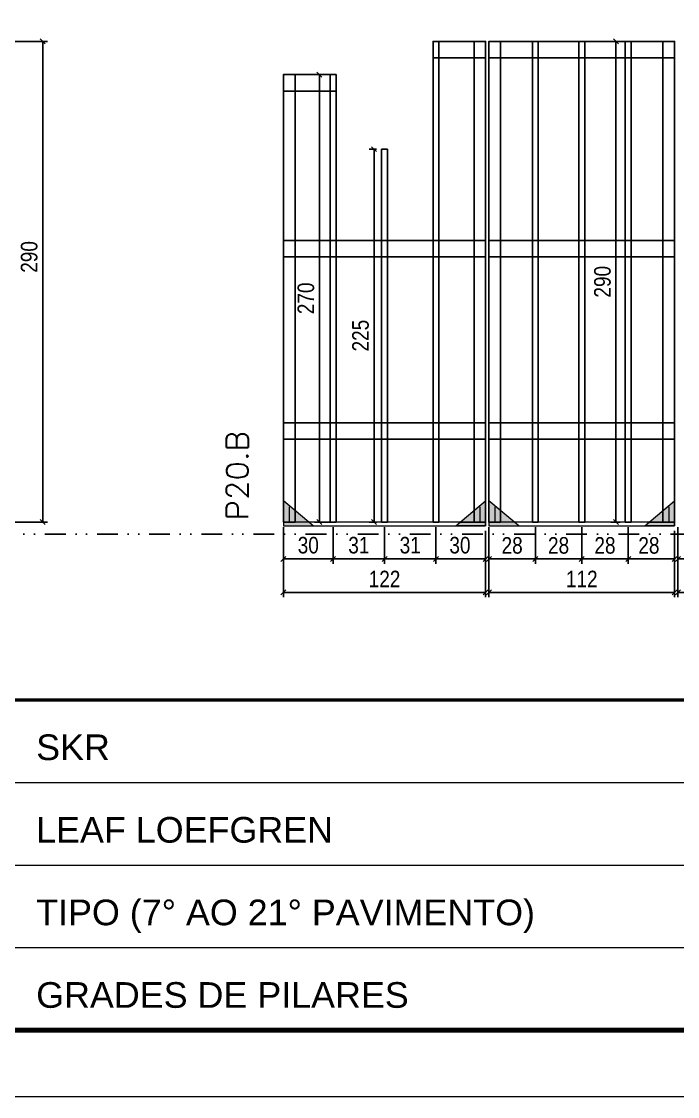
# Model space of a CAD drawing. Extents: x 14400 to 27878, y -21631 to 6985.
# Drawn here: x 18287 to 18683, y 1340 to 1989 of the extents above; entities that cross this region are included whole.
import ezdxf

# ---------------------------------------------------------------- set-up
doc = ezdxf.new("R2010")
doc.units = 0
for name, pattern in [('CONTINUO', [0]), ('DASHED', [0.75, 0.5, -0.25]), ('DIVIDE2', [0.625, 0.25, -0.125, 0, -0.125, 0, -0.125]), ('HIDDEN', [0.375, 0.25, -0.125])]:
    doc.linetypes.add(name, pattern=pattern)
for name, color, linetype in [('COTA', 241, 'Continuous'), ('Nível', 160, 'Continuous'), ('SARR_2.2x10', 60, 'Continuous'), ('SARR_3.5x7', 81, 'Continuous'), ('SARR_7x7', 40, 'Continuous')]:
    doc.layers.add(name, color=color, linetype=linetype)
for name, color, linetype, lineweight in [('Folhas', 255, 'Continuous', 9), ('Madeira', 126, 'Continuous', 18), ('Sarr 2.2x7', 40, 'Continuous', 9), ('SARRAFO DE PRESSAO', 251, 'DASHED', 9), ('Texto Seção', 7, 'Continuous', 15)]:
    doc.layers.add(name, color=color, linetype=linetype, lineweight=lineweight)
doc.styles.add('ARIAL', font='arial.ttf')
doc.styles.add('COTA TECNICA', font='techl___.ttf', dxfattribs={"height": 10})
doc.styles.add('REGUA-120', font='ROMANS.shx', dxfattribs={"height": 15})
doc.dimstyles.new('PAINEL', dxfattribs={"dimtxt": 10, "dimasz": 3, "dimexe": 3, "dimexo": 3, "dimgap": 3, "dimtad": 1, "dimdec": 1, "dimzin": 12, "dimdsep": 46, "dimtxsty": 'COTA TECNICA', "dimblk1": 'OBLIQUE', "dimblk2": 'OBLIQUE', "dimsah": 1, "dimcen": 0.9, "dimclrd": 4, "dimclre": 4, "dimclrt": 240, "dimadec": 1, "dimazin": 3, "dimtfac": 1, "dimtdec": 1, "dimtmove": 0, "dimatfit": 3, "dimfxl": 1, "dimtolj": 1, "dimtzin": 12, "dimarcsym": 0})

# ---------------------------------------------------------------- blocks, each defined once
blk = doc.blocks.new('9999999999')
at = {"color": 30, "linetype": 'CONTINUO'}
for p, q in [((98564.56, 34379.64), (99583.98, 34379.64)), ((98564.56, 34329.83), (99487.98, 34329.83)), ((98564.56, 34280.02), (99487.98, 34280.02))]:
    blk.add_line(p, q, dxfattribs=at)
at = {"color": 30, "linetype": 'CONTINUO', "const_width": 2}
blk.add_lwpolyline([(99583.98, 34230.21), (99583.98, 34414.45, 0.414214), (99568.98, 34429.45), (98228.98, 34429.45, 0.414214), (98213.98, 34414.45), (98213.98, 34245.21, 0.414214), (98228.98, 34230.21), (99583.98, 34230.21)], format="xyb", dxfattribs=at)
at = {"layer": 'Folhas'}
blk.add_lwpolyline([(98138.98, 34190.21), (99623.98, 34190.21), (99623.98, 35240.21), (98138.98, 35240.21)], close=True, dxfattribs=at)
at = {"layer": 'Folhas', "color": 30, "const_width": 3}
blk.add_lwpolyline([(98213.98, 34230.21), (99583.98, 34230.21), (99583.98, 35200.21), (98213.98, 35200.21)], close=True, dxfattribs=at)
at = {"color": 7, "linetype": 'Continuous', "ltscale": 5, "style": 'ARIAL'}
for s, height, p in [('SKR', 15.483, (98837.68, 34393.13)), ('LEAF LOEFGREN', 15.4829, (98837.68, 34343.32)), ('TIPO (7° AO 21° PAVIMENTO)', 15.4829, (98837.68, 34293.51)), ('GRADES DE PILARES', 15.4829, (98837.68, 34243.7))]:
    blk.add_text(s, height=height, dxfattribs=at).set_placement(p)
blk = doc.blocks.new('_Oblique')
at = {"color": 0, "linetype": 'ByBlock', "lineweight": -2}
blk.add_line((-0.5, -0.5), (0.5, 0.5), dxfattribs=at)
blk = doc.blocks.new('*D6579')
at = {"layer": 'COTA', "color": 4, "lineweight": -2, "transparency": 16777216}
for p, q in [((18254.77, 1976.87), (18302.6, 1976.87)), ((18299.6, 1976.87), (18299.6, 1686.91)), ((18254.77, 1686.91), (18302.6, 1686.91))]:
    blk.add_line(p, q, dxfattribs=at)
at = {"layer": 'Defpoints', "color": 0, "transparency": 16777216}
for p in [(18251.77, 1976.87), (18251.77, 1686.91), (18299.6, 1686.91)]:
    blk.add_point(p, dxfattribs=at)
at = {"layer": 'COTA', "color": 4, "lineweight": -2, "transparency": 16777216, "xscale": 3, "yscale": 3, "zscale": 3}
for p, rotation in [((18299.6, 1976.87), 90), ((18299.6, 1686.91), 270)]:
    blk.add_blockref('_Oblique', p, dxfattribs=dict(at, rotation=rotation))
at = {"layer": 'COTA', "color": 240, "transparency": 16777216, "insert": (18291.47, 1846.87), "char_height": 10, "attachment_point": 5, "rotation": 90, "style": 'COTA TECNICA'}
blk.add_mtext('\\A1;290', dxfattribs=at)
blk = doc.blocks.new('*D6585')
at = {"layer": 'COTA', "color": 4, "lineweight": -2, "transparency": 16777216}
for p, q in [((18568.82, 1668.71), (18568.82, 1641.53)), ((18680.82, 1668.71), (18680.82, 1641.53)), ((18680.82, 1644.53), (18568.82, 1644.53))]:
    blk.add_line(p, q, dxfattribs=at)
at = {"layer": 'Defpoints', "color": 0, "transparency": 16777216}
for p in [(18568.82, 1671.71), (18680.82, 1671.71), (18568.82, 1644.53)]:
    blk.add_point(p, dxfattribs=at)
at = {"layer": 'COTA', "color": 4, "lineweight": -2, "transparency": 16777216, "xscale": 3, "yscale": 3, "zscale": 3, "rotation": 180}
blk.add_blockref('_Oblique', (18568.82, 1644.53), dxfattribs=at)
at = {"layer": 'COTA', "color": 4, "lineweight": -2, "transparency": 16777216, "xscale": 3, "yscale": 3, "zscale": 3}
blk.add_blockref('_Oblique', (18680.82, 1644.53), dxfattribs=at)
at = {"layer": 'COTA', "color": 240, "transparency": 16777216, "insert": (18624.82, 1652.59), "char_height": 10, "attachment_point": 5, "style": 'COTA TECNICA'}
blk.add_mtext('\\A1;112', dxfattribs=at)
blk = doc.blocks.new('*D6586')
at = {"layer": 'COTA', "color": 4, "lineweight": -2, "transparency": 16777216}
for p, q in [((18568.82, 1683.91), (18568.82, 1661.71)), ((18596.82, 1683.91), (18596.82, 1661.71)), ((18596.82, 1664.71), (18568.82, 1664.71))]:
    blk.add_line(p, q, dxfattribs=at)
at = {"layer": 'Defpoints', "color": 0, "transparency": 16777216}
for p in [(18568.82, 1686.91), (18596.82, 1686.91), (18568.82, 1664.71)]:
    blk.add_point(p, dxfattribs=at)
at = {"layer": 'COTA', "color": 4, "lineweight": -2, "transparency": 16777216, "xscale": 3, "yscale": 3, "zscale": 3, "rotation": 180}
blk.add_blockref('_Oblique', (18568.82, 1664.71), dxfattribs=at)
at = {"layer": 'COTA', "color": 4, "lineweight": -2, "transparency": 16777216, "xscale": 3, "yscale": 3, "zscale": 3}
blk.add_blockref('_Oblique', (18596.82, 1664.71), dxfattribs=at)
at = {"layer": 'COTA', "color": 240, "transparency": 16777216, "insert": (18582.82, 1672.8), "char_height": 10, "attachment_point": 5, "style": 'COTA TECNICA'}
blk.add_mtext('\\A1;28', dxfattribs=at)
blk = doc.blocks.new('*D6587')
at = {"layer": 'COTA', "color": 4, "lineweight": -2, "transparency": 16777216}
for p, q in [((18652.82, 1683.91), (18652.82, 1661.71)), ((18680.82, 1681.71), (18680.82, 1661.71)), ((18652.82, 1664.71), (18680.82, 1664.71))]:
    blk.add_line(p, q, dxfattribs=at)
at = {"layer": 'Defpoints', "color": 0, "transparency": 16777216}
for p in [(18652.82, 1686.91), (18680.82, 1684.71), (18680.82, 1664.71)]:
    blk.add_point(p, dxfattribs=at)
at = {"layer": 'COTA', "color": 4, "lineweight": -2, "transparency": 16777216, "xscale": 3, "yscale": 3, "zscale": 3, "rotation": 180}
blk.add_blockref('_Oblique', (18652.82, 1664.71), dxfattribs=at)
at = {"layer": 'COTA', "color": 4, "lineweight": -2, "transparency": 16777216, "xscale": 3, "yscale": 3, "zscale": 3}
blk.add_blockref('_Oblique', (18680.82, 1664.71), dxfattribs=at)
at = {"layer": 'COTA', "color": 240, "transparency": 16777216, "insert": (18665.32, 1672.8), "char_height": 10, "attachment_point": 5, "style": 'COTA TECNICA'}
blk.add_mtext('\\A1;28', dxfattribs=at)
blk = doc.blocks.new('*D6588')
at = {"layer": 'COTA', "color": 4, "lineweight": -2, "transparency": 16777216}
for p, q in [((18596.82, 1683.91), (18596.82, 1661.71)), ((18624.82, 1683.91), (18624.82, 1661.71)), ((18596.82, 1664.71), (18624.82, 1664.71))]:
    blk.add_line(p, q, dxfattribs=at)
at = {"layer": 'Defpoints', "color": 0, "transparency": 16777216}
for p in [(18596.82, 1686.91), (18624.82, 1686.91), (18624.82, 1664.71)]:
    blk.add_point(p, dxfattribs=at)
at = {"layer": 'COTA', "color": 4, "lineweight": -2, "transparency": 16777216, "xscale": 3, "yscale": 3, "zscale": 3, "rotation": 180}
blk.add_blockref('_Oblique', (18596.82, 1664.71), dxfattribs=at)
at = {"layer": 'COTA', "color": 4, "lineweight": -2, "transparency": 16777216, "xscale": 3, "yscale": 3, "zscale": 3}
blk.add_blockref('_Oblique', (18624.82, 1664.71), dxfattribs=at)
at = {"layer": 'COTA', "color": 240, "transparency": 16777216, "insert": (18610.82, 1672.8), "char_height": 10, "attachment_point": 5, "style": 'COTA TECNICA'}
blk.add_mtext('\\A1;28', dxfattribs=at)
blk = doc.blocks.new('*D6589')
at = {"layer": 'COTA', "color": 4, "lineweight": -2, "transparency": 16777216}
for p, q in [((18624.82, 1683.91), (18624.82, 1661.71)), ((18652.82, 1683.91), (18652.82, 1661.71)), ((18624.82, 1664.71), (18652.82, 1664.71))]:
    blk.add_line(p, q, dxfattribs=at)
at = {"layer": 'Defpoints', "color": 0, "transparency": 16777216}
for p in [(18624.82, 1686.91), (18652.82, 1686.91), (18652.82, 1664.71)]:
    blk.add_point(p, dxfattribs=at)
at = {"layer": 'COTA', "color": 4, "lineweight": -2, "transparency": 16777216, "xscale": 3, "yscale": 3, "zscale": 3, "rotation": 180}
blk.add_blockref('_Oblique', (18624.82, 1664.71), dxfattribs=at)
at = {"layer": 'COTA', "color": 4, "lineweight": -2, "transparency": 16777216, "xscale": 3, "yscale": 3, "zscale": 3}
blk.add_blockref('_Oblique', (18652.82, 1664.71), dxfattribs=at)
at = {"layer": 'COTA', "color": 240, "transparency": 16777216, "insert": (18638.82, 1672.8), "char_height": 10, "attachment_point": 5, "style": 'COTA TECNICA'}
blk.add_mtext('\\A1;28', dxfattribs=at)
blk = doc.blocks.new('*D6590')
at = {"layer": 'COTA', "color": 4, "lineweight": -2, "transparency": 16777216}
for p, q in [((18444.82, 1668.71), (18444.82, 1641.53)), ((18566.82, 1668.71), (18566.82, 1641.53)), ((18566.82, 1644.53), (18444.82, 1644.53))]:
    blk.add_line(p, q, dxfattribs=at)
at = {"layer": 'Defpoints', "color": 0, "transparency": 16777216}
for p in [(18444.82, 1671.71), (18566.82, 1671.71), (18444.82, 1644.53)]:
    blk.add_point(p, dxfattribs=at)
at = {"layer": 'COTA', "color": 4, "lineweight": -2, "transparency": 16777216, "xscale": 3, "yscale": 3, "zscale": 3, "rotation": 180}
blk.add_blockref('_Oblique', (18444.82, 1644.53), dxfattribs=at)
at = {"layer": 'COTA', "color": 4, "lineweight": -2, "transparency": 16777216, "xscale": 3, "yscale": 3, "zscale": 3}
blk.add_blockref('_Oblique', (18566.82, 1644.53), dxfattribs=at)
at = {"layer": 'COTA', "color": 240, "transparency": 16777216, "insert": (18505.82, 1652.59), "char_height": 10, "attachment_point": 5, "style": 'COTA TECNICA'}
blk.add_mtext('\\A1;122', dxfattribs=at)
blk = doc.blocks.new('*D6591')
at = {"layer": 'COTA', "color": 4, "lineweight": -2, "transparency": 16777216}
for p, q in [((18444.82, 1683.91), (18444.82, 1661.71)), ((18474.82, 1683.91), (18474.82, 1661.71)), ((18474.82, 1664.71), (18444.82, 1664.71))]:
    blk.add_line(p, q, dxfattribs=at)
at = {"layer": 'Defpoints', "color": 0, "transparency": 16777216}
for p in [(18444.82, 1686.91), (18474.82, 1686.91), (18444.82, 1664.71)]:
    blk.add_point(p, dxfattribs=at)
at = {"layer": 'COTA', "color": 4, "lineweight": -2, "transparency": 16777216, "xscale": 3, "yscale": 3, "zscale": 3, "rotation": 180}
blk.add_blockref('_Oblique', (18444.82, 1664.71), dxfattribs=at)
at = {"layer": 'COTA', "color": 4, "lineweight": -2, "transparency": 16777216, "xscale": 3, "yscale": 3, "zscale": 3}
blk.add_blockref('_Oblique', (18474.82, 1664.71), dxfattribs=at)
at = {"layer": 'COTA', "color": 240, "transparency": 16777216, "insert": (18459.82, 1672.93), "char_height": 10, "attachment_point": 5, "style": 'COTA TECNICA'}
blk.add_mtext('\\A1;30', dxfattribs=at)
blk = doc.blocks.new('*D6592')
at = {"layer": 'COTA', "color": 4, "lineweight": -2, "transparency": 16777216}
for p, q in [((18536.82, 1683.91), (18536.82, 1661.71)), ((18566.82, 1681.71), (18566.82, 1661.71)), ((18536.82, 1664.71), (18566.82, 1664.71))]:
    blk.add_line(p, q, dxfattribs=at)
at = {"layer": 'Defpoints', "color": 0, "transparency": 16777216}
for p in [(18536.82, 1686.91), (18566.82, 1684.71), (18566.82, 1664.71)]:
    blk.add_point(p, dxfattribs=at)
at = {"layer": 'COTA', "color": 4, "lineweight": -2, "transparency": 16777216, "xscale": 3, "yscale": 3, "zscale": 3, "rotation": 180}
blk.add_blockref('_Oblique', (18536.82, 1664.71), dxfattribs=at)
at = {"layer": 'COTA', "color": 4, "lineweight": -2, "transparency": 16777216, "xscale": 3, "yscale": 3, "zscale": 3}
blk.add_blockref('_Oblique', (18566.82, 1664.71), dxfattribs=at)
at = {"layer": 'COTA', "color": 240, "transparency": 16777216, "insert": (18551.32, 1672.93), "char_height": 10, "attachment_point": 5, "style": 'COTA TECNICA'}
blk.add_mtext('\\A1;30', dxfattribs=at)
blk = doc.blocks.new('*D6593')
at = {"layer": 'COTA', "color": 4, "lineweight": -2, "transparency": 16777216}
for p, q in [((18474.82, 1683.91), (18474.82, 1661.71)), ((18505.82, 1683.91), (18505.82, 1661.71)), ((18474.82, 1664.71), (18505.82, 1664.71))]:
    blk.add_line(p, q, dxfattribs=at)
at = {"layer": 'Defpoints', "color": 0, "transparency": 16777216}
for p in [(18474.82, 1686.91), (18505.82, 1686.91), (18505.82, 1664.71)]:
    blk.add_point(p, dxfattribs=at)
at = {"layer": 'COTA', "color": 4, "lineweight": -2, "transparency": 16777216, "xscale": 3, "yscale": 3, "zscale": 3, "rotation": 180}
blk.add_blockref('_Oblique', (18474.82, 1664.71), dxfattribs=at)
at = {"layer": 'COTA', "color": 4, "lineweight": -2, "transparency": 16777216, "xscale": 3, "yscale": 3, "zscale": 3}
blk.add_blockref('_Oblique', (18505.82, 1664.71), dxfattribs=at)
at = {"layer": 'COTA', "color": 240, "transparency": 16777216, "insert": (18490.32, 1672.93), "char_height": 10, "attachment_point": 5, "style": 'COTA TECNICA'}
blk.add_mtext('\\A1;31', dxfattribs=at)
blk = doc.blocks.new('*D6594')
at = {"layer": 'COTA', "color": 4, "lineweight": -2, "transparency": 16777216}
for p, q in [((18505.82, 1683.91), (18505.82, 1661.71)), ((18536.82, 1683.91), (18536.82, 1661.71)), ((18505.82, 1664.71), (18536.82, 1664.71))]:
    blk.add_line(p, q, dxfattribs=at)
at = {"layer": 'Defpoints', "color": 0, "transparency": 16777216}
for p in [(18505.82, 1686.91), (18536.82, 1686.91), (18536.82, 1664.71)]:
    blk.add_point(p, dxfattribs=at)
at = {"layer": 'COTA', "color": 4, "lineweight": -2, "transparency": 16777216, "xscale": 3, "yscale": 3, "zscale": 3, "rotation": 180}
blk.add_blockref('_Oblique', (18505.82, 1664.71), dxfattribs=at)
at = {"layer": 'COTA', "color": 4, "lineweight": -2, "transparency": 16777216, "xscale": 3, "yscale": 3, "zscale": 3}
blk.add_blockref('_Oblique', (18536.82, 1664.71), dxfattribs=at)
at = {"layer": 'COTA', "color": 240, "transparency": 16777216, "insert": (18521.32, 1672.93), "char_height": 10, "attachment_point": 5, "style": 'COTA TECNICA'}
blk.add_mtext('\\A1;31', dxfattribs=at)
blk = doc.blocks.new('*D6529')
at = {"layer": 'COTA', "color": 4, "lineweight": -2, "transparency": 16777216}
for p, q in [((18682.82, 1668.71), (18682.82, 1641.53)), ((18794.82, 1668.71), (18794.82, 1641.53)), ((18794.82, 1644.53), (18682.82, 1644.53))]:
    blk.add_line(p, q, dxfattribs=at)
at = {"layer": 'Defpoints', "color": 0, "transparency": 16777216}
for p in [(18682.82, 1671.71), (18794.82, 1671.71), (18682.82, 1644.53)]:
    blk.add_point(p, dxfattribs=at)
at = {"layer": 'COTA', "color": 4, "lineweight": -2, "transparency": 16777216, "xscale": 3, "yscale": 3, "zscale": 3, "rotation": 180}
blk.add_blockref('_Oblique', (18682.82, 1644.53), dxfattribs=at)
at = {"layer": 'COTA', "color": 4, "lineweight": -2, "transparency": 16777216, "xscale": 3, "yscale": 3, "zscale": 3}
blk.add_blockref('_Oblique', (18794.82, 1644.53), dxfattribs=at)
at = {"layer": 'COTA', "color": 240, "transparency": 16777216, "insert": (18738.82, 1652.59), "char_height": 10, "attachment_point": 5, "style": 'COTA TECNICA'}
blk.add_mtext('\\A1;112', dxfattribs=at)
blk = doc.blocks.new('*D6530')
at = {"layer": 'COTA', "color": 4, "lineweight": -2, "transparency": 16777216}
for p, q in [((18682.82, 1683.91), (18682.82, 1661.71)), ((18710.82, 1683.91), (18710.82, 1661.71)), ((18710.82, 1664.71), (18682.82, 1664.71))]:
    blk.add_line(p, q, dxfattribs=at)
at = {"layer": 'Defpoints', "color": 0, "transparency": 16777216}
for p in [(18682.82, 1686.91), (18710.82, 1686.91), (18682.82, 1664.71)]:
    blk.add_point(p, dxfattribs=at)
at = {"layer": 'COTA', "color": 4, "lineweight": -2, "transparency": 16777216, "xscale": 3, "yscale": 3, "zscale": 3, "rotation": 180}
blk.add_blockref('_Oblique', (18682.82, 1664.71), dxfattribs=at)
at = {"layer": 'COTA', "color": 4, "lineweight": -2, "transparency": 16777216, "xscale": 3, "yscale": 3, "zscale": 3}
blk.add_blockref('_Oblique', (18710.82, 1664.71), dxfattribs=at)
at = {"layer": 'COTA', "color": 240, "transparency": 16777216, "insert": (18696.82, 1672.8), "char_height": 10, "attachment_point": 5, "style": 'COTA TECNICA'}
blk.add_mtext('\\A1;28', dxfattribs=at)
blk = doc.blocks.new('*D6544')
at = {"layer": 'COTA', "color": 4, "lineweight": -2, "transparency": 16777216}
for p, q in [((18473.57, 1956.87), (18463.52, 1956.87)), ((18466.52, 1956.87), (18466.52, 1686.91)), ((18473.57, 1686.91), (18463.52, 1686.91))]:
    blk.add_line(p, q, dxfattribs=at)
at = {"layer": 'Defpoints', "color": 0, "transparency": 16777216}
for p in [(18476.57, 1956.87), (18466.52, 1686.91), (18476.57, 1686.91)]:
    blk.add_point(p, dxfattribs=at)
at = {"layer": 'COTA', "color": 4, "lineweight": -2, "transparency": 16777216, "xscale": 3, "yscale": 3, "zscale": 3}
for p, rotation in [((18466.52, 1956.87), 90), ((18466.52, 1686.91), 270)]:
    blk.add_blockref('_Oblique', p, dxfattribs=dict(at, rotation=rotation))
at = {"layer": 'COTA', "color": 240, "transparency": 16777216, "insert": (18458.42, 1821.89), "char_height": 10, "attachment_point": 5, "rotation": 90, "style": 'COTA TECNICA'}
blk.add_mtext('\\A1;270', dxfattribs=at)
blk = doc.blocks.new('*D6545')
at = {"layer": 'COTA', "color": 4, "lineweight": -2, "transparency": 16777216}
for p, q in [((18501.07, 1911.87), (18496.48, 1911.87)), ((18499.48, 1911.87), (18499.48, 1686.91)), ((18501.07, 1686.91), (18496.48, 1686.91))]:
    blk.add_line(p, q, dxfattribs=at)
at = {"layer": 'Defpoints', "color": 0, "transparency": 16777216}
for p in [(18504.07, 1911.87), (18499.48, 1686.91), (18504.07, 1686.91)]:
    blk.add_point(p, dxfattribs=at)
at = {"layer": 'COTA', "color": 4, "lineweight": -2, "transparency": 16777216, "xscale": 3, "yscale": 3, "zscale": 3}
for p, rotation in [((18499.48, 1911.87), 90), ((18499.48, 1686.91), 270)]:
    blk.add_blockref('_Oblique', p, dxfattribs=dict(at, rotation=rotation))
at = {"layer": 'COTA', "color": 240, "transparency": 16777216, "insert": (18491.37, 1799.39), "char_height": 10, "attachment_point": 5, "rotation": 90, "style": 'COTA TECNICA'}
blk.add_mtext('\\A1;225', dxfattribs=at)
blk = doc.blocks.new('*D6550')
at = {"layer": 'COTA', "color": 4, "lineweight": -2, "transparency": 16777216}
for p, q in [((18648.07, 1976.87), (18642.45, 1976.87)), ((18645.45, 1976.87), (18645.45, 1686.91)), ((18648.07, 1686.91), (18642.45, 1686.91))]:
    blk.add_line(p, q, dxfattribs=at)
at = {"layer": 'Defpoints', "color": 0, "transparency": 16777216}
for p in [(18651.07, 1976.87), (18645.45, 1686.91), (18651.07, 1686.91)]:
    blk.add_point(p, dxfattribs=at)
at = {"layer": 'COTA', "color": 4, "lineweight": -2, "transparency": 16777216, "xscale": 3, "yscale": 3, "zscale": 3}
for p, rotation in [((18645.45, 1976.87), 90), ((18645.45, 1686.91), 270)]:
    blk.add_blockref('_Oblique', p, dxfattribs=dict(at, rotation=rotation))
at = {"layer": 'COTA', "color": 240, "transparency": 16777216, "insert": (18637.32, 1831.89), "char_height": 10, "attachment_point": 5, "rotation": 90, "style": 'COTA TECNICA'}
blk.add_mtext('\\A1;290', dxfattribs=at)

msp = doc.modelspace()

# ---------------------------------------------------------------- hatches: boundary and pattern name
at = {"layer": 'Madeira'}
h = msp.add_hatch(color=252, dxfattribs=at)
h.dxf.hatch_style = 2
h.paths.add_polyline_path([(18444.82, 1699.71), (18444.82, 1684.71), (18462.82, 1684.71)])
h = msp.add_hatch(color=252, dxfattribs=at)
h.dxf.hatch_style = 2
h.paths.add_polyline_path([(18566.82, 1699.71), (18566.82, 1684.71), (18548.82, 1684.71)])
h = msp.add_hatch(color=252, dxfattribs=at)
h.dxf.hatch_style = 2
h.paths.add_polyline_path([(18568.82, 1699.71), (18568.82, 1684.71), (18586.82, 1684.71)])
h = msp.add_hatch(color=252, dxfattribs=at)
h.dxf.hatch_style = 2
h.paths.add_polyline_path([(18680.82, 1699.71), (18680.82, 1684.71), (18662.82, 1684.71)])

# ---------------------------------------------------------------- linework, layer by layer
at = {"layer": 'Madeira', "color": 1, "linetype": 'HIDDEN'}
for p, q in [((18448.32, 1696.21), (18448.32, 1686.91)), ((18448.32, 1696.21), (18448.32, 1686.91)), ((18451.82, 1692.71), (18451.82, 1686.91)), ((18563.32, 1696.21), (18563.32, 1686.91)), ((18563.32, 1696.21), (18563.32, 1686.91)), ((18572.32, 1696.21), (18572.32, 1686.91)), ((18572.32, 1696.21), (18572.32, 1686.91)), ((18575.82, 1692.71), (18575.82, 1686.91)), ((18677.32, 1696.21), (18677.32, 1686.91)), ((18677.32, 1696.21), (18677.32, 1686.91)), ((18454.66, 1686.91), (18444.82, 1686.91)), ((18454.66, 1686.91), (18444.82, 1686.91)), ((18460.62, 1686.91), (18444.82, 1686.91)), ((18551.02, 1686.91), (18566.82, 1686.91)), ((18556.99, 1686.91), (18566.82, 1686.91)), ((18556.99, 1686.91), (18566.82, 1686.91)), ((18578.66, 1686.91), (18568.82, 1686.91)), ((18578.66, 1686.91), (18568.82, 1686.91)), ((18584.62, 1686.91), (18568.82, 1686.91)), ((18665.02, 1686.91), (18680.82, 1686.91)), ((18670.99, 1686.91), (18680.82, 1686.91)), ((18670.99, 1686.91), (18680.82, 1686.91))]:
    msp.add_line(p, q, dxfattribs=at)
at = {"layer": 'Madeira'}
for p, q in [((18444.82, 1686.91), (18444.82, 1684.71)), ((18444.82, 1686.91), (18444.82, 1684.71)), ((18444.82, 1686.91), (18444.82, 1684.71)), ((18568.82, 1686.91), (18568.82, 1684.71)), ((18568.82, 1686.91), (18568.82, 1684.71)), ((18568.82, 1686.91), (18568.82, 1684.71))]:
    msp.add_line(p, q, dxfattribs=at)
at = {"layer": 'Madeira', "color": 0}
for points in [[(18444.82, 1699.71), (18444.82, 1684.71), (18462.82, 1684.71), (18444.82, 1699.71)], [(18566.82, 1699.71), (18566.82, 1684.71), (18548.82, 1684.71), (18566.82, 1699.71)], [(18568.82, 1699.71), (18568.82, 1684.71), (18586.82, 1684.71), (18568.82, 1699.71)], [(18680.82, 1699.71), (18680.82, 1684.71), (18662.82, 1684.71), (18680.82, 1699.71)]]:
    msp.add_lwpolyline(points, dxfattribs=at)
at = {"layer": 'Nível', "color": 4, "linetype": 'DIVIDE2', "ltscale": 50}
msp.add_line((17671.97, 1679.71), (19041.97, 1679.71), dxfattribs=at)
at = {"layer": 'Sarr 2.2x7'}
for points in [[(18566.82, 1686.91), (18444.82, 1686.91), (18444.82, 1684.71), (18566.82, 1684.71)], [(18680.82, 1686.91), (18568.82, 1686.91), (18568.82, 1684.71), (18680.82, 1684.71)]]:
    msp.add_lwpolyline(points, close=True, dxfattribs=at)
at = {"layer": 'SARR_2.2x10'}
for points in [[(18566.82, 1976.87), (18535.07, 1976.87), (18535.07, 1966.87), (18566.82, 1966.87)], [(18680.82, 1976.87), (18568.82, 1976.87), (18568.82, 1966.87), (18680.82, 1966.87)], [(18476.57, 1956.88), (18444.82, 1956.87), (18444.82, 1946.87), (18476.57, 1946.88)], [(18444.82, 1856.87), (18566.82, 1856.87), (18566.82, 1846.87), (18444.82, 1846.87)], [(18568.82, 1856.87), (18680.82, 1856.87), (18680.82, 1846.87), (18568.82, 1846.87)], [(18444.82, 1746.87), (18566.82, 1746.87), (18566.82, 1736.87), (18444.82, 1736.87)], [(18568.82, 1746.87), (18680.82, 1746.87), (18680.82, 1736.87), (18568.82, 1736.87)]]:
    msp.add_lwpolyline(points, close=True, dxfattribs=at)
at = {"layer": 'SARR_3.5x7'}
for p, q in [((18535.07, 1686.91), (18535.07, 1976.87)), ((18535.07, 1976.87), (18536.82, 1976.87)), ((18538.57, 1976.87), (18536.82, 1976.87)), ((18538.57, 1686.91), (18538.57, 1976.87)), ((18595.07, 1686.91), (18595.07, 1976.87)), ((18595.07, 1976.87), (18596.82, 1976.87)), ((18598.57, 1976.87), (18596.82, 1976.87)), ((18598.57, 1686.91), (18598.57, 1976.87)), ((18623.07, 1686.91), (18623.07, 1976.87)), ((18623.07, 1976.87), (18624.82, 1976.87)), ((18626.57, 1976.87), (18624.82, 1976.87)), ((18626.57, 1686.91), (18626.57, 1976.87)), ((18651.07, 1686.91), (18651.07, 1976.87)), ((18651.07, 1976.87), (18652.82, 1976.87)), ((18654.57, 1976.87), (18652.82, 1976.87)), ((18654.57, 1686.91), (18654.57, 1976.87)), ((18473.07, 1686.91), (18473.07, 1956.87)), ((18473.07, 1956.87), (18474.82, 1956.87)), ((18476.57, 1956.87), (18474.82, 1956.87)), ((18476.57, 1686.91), (18476.57, 1956.87)), ((18504.07, 1686.91), (18504.07, 1911.87)), ((18504.07, 1911.87), (18505.82, 1911.87)), ((18507.57, 1911.87), (18505.82, 1911.87)), ((18507.57, 1686.91), (18507.57, 1911.87)), ((18473.07, 1686.91), (18474.82, 1686.91)), ((18476.57, 1686.91), (18474.82, 1686.91)), ((18504.07, 1686.91), (18505.82, 1686.91)), ((18507.57, 1686.91), (18505.82, 1686.91)), ((18535.07, 1686.91), (18536.82, 1686.91)), ((18538.57, 1686.91), (18536.82, 1686.91)), ((18595.07, 1686.91), (18596.82, 1686.91)), ((18598.57, 1686.91), (18596.82, 1686.91)), ((18623.07, 1686.91), (18624.82, 1686.91)), ((18626.57, 1686.91), (18624.82, 1686.91)), ((18651.07, 1686.91), (18652.82, 1686.91)), ((18654.57, 1686.91), (18652.82, 1686.91))]:
    msp.add_line(p, q, dxfattribs=at)
at = {"layer": 'SARR_7x7'}
for points in [[(18559.82, 1686.91), (18566.82, 1686.91), (18566.82, 1976.87), (18559.82, 1976.87)], [(18568.82, 1686.91), (18575.82, 1686.91), (18575.82, 1976.87), (18568.82, 1976.87)], [(18673.82, 1686.91), (18680.82, 1686.91), (18680.82, 1976.87), (18673.82, 1976.87)], [(18444.82, 1686.91), (18451.82, 1686.91), (18451.82, 1956.87), (18444.82, 1956.87)]]:
    msp.add_lwpolyline(points, close=True, dxfattribs=at)

# ---------------------------------------------------------------- block references
at = {"layer": 'SARRAFO DE PRESSAO', "color": 6, "linetype": 'ByBlock'}
msp.add_blockref('9999999999', (-80542.01, -32849.78), dxfattribs=at)

# ---------------------------------------------------------------- texts
at = {"layer": 'Texto Seção', "style": 'REGUA-120', "width": 1.05}
msp.add_text('P20.B', height=13, rotation=90, dxfattribs=at).set_placement((18423.53, 1688.01))

# ---------------------------------------------------------------- dimensions: what is measured, and where the dimension line sits
at = {"layer": 'COTA'}
dim = msp.add_linear_dim(base=(18299.6, 1686.91), p1=(18251.77, 1976.87), p2=(18251.77, 1686.91), angle=90, dimstyle='PAINEL', override={"dimtmove": 1}, dxfattribs=at)
dim.commit()
dim.dimension.update_dxf_attribs({"geometry": '*D6579', "text_midpoint": (18299.6, 1846.87), "dimtype": 160})
for base, p1, p2, angle, picture, middle in [((18645.45, 1686.91), (18651.07, 1976.87), (18651.07, 1686.91), 90, '*D6550', (18637.32, 1831.89)), ((18466.52, 1686.91), (18476.57, 1956.87), (18476.57, 1686.91), 90, '*D6544', (18458.42, 1821.89)), ((18499.48, 1686.91), (18504.07, 1911.87), (18504.07, 1686.91), 90, '*D6545', (18491.37, 1799.39)), ((18444.82, 1664.71), (18474.82, 1686.91), (18444.82, 1686.91), 180, '*D6591', (18459.82, 1672.93)), ((18568.82, 1664.71), (18596.82, 1686.91), (18568.82, 1686.91), 180, '*D6586', (18582.82, 1672.8)), ((18682.82, 1664.71), (18710.82, 1686.91), (18682.82, 1686.91), 180, '*D6530', (18696.82, 1672.8)), ((18444.82, 1644.53), (18566.82, 1671.71), (18444.82, 1671.71), 180, '*D6590', (18505.82, 1652.59)), ((18568.82, 1644.53), (18680.82, 1671.71), (18568.82, 1671.71), 180, '*D6585', (18624.82, 1652.59)), ((18682.82, 1644.53), (18794.82, 1671.71), (18682.82, 1671.71), 180, '*D6529', (18738.82, 1652.59))]:
    dim = msp.add_linear_dim(base=base, p1=p1, p2=p2, angle=angle, dimstyle='PAINEL', override={"dimtmove": 1}, dxfattribs=at)
    dim.commit()
    dim.dimension.update_dxf_attribs({"geometry": picture, "text_midpoint": middle})
for base, p1, p2, picture, middle in [((18505.82, 1664.71), (18474.82, 1686.91), (18505.82, 1686.91), '*D6593', (18490.32, 1672.93)), ((18536.82, 1664.71), (18505.82, 1686.91), (18536.82, 1686.91), '*D6594', (18521.32, 1672.93)), ((18624.82, 1664.71), (18596.82, 1686.91), (18624.82, 1686.91), '*D6588', (18610.82, 1672.8)), ((18652.82, 1664.71), (18624.82, 1686.91), (18652.82, 1686.91), '*D6589', (18638.82, 1672.8))]:
    dim = msp.add_linear_dim(base=base, p1=p1, p2=p2, dimstyle='PAINEL', override={"dimtmove": 1}, dxfattribs=at)
    dim.commit()
    dim.dimension.update_dxf_attribs({"geometry": picture, "text_midpoint": middle})
for base, p1, p2, picture, middle in [((18566.82, 1664.71), (18536.82, 1686.91), (18566.82, 1684.71), '*D6592', (18551.32, 1664.71)), ((18680.82, 1664.71), (18652.82, 1686.91), (18680.82, 1684.71), '*D6587', (18665.32, 1664.71))]:
    dim = msp.add_linear_dim(base=base, p1=p1, p2=p2, dimstyle='PAINEL', override={"dimtmove": 1}, dxfattribs=at)
    dim.commit()
    dim.dimension.update_dxf_attribs({"geometry": picture, "text_midpoint": middle, "dimtype": 160})

doc.saveas('drawing.dxf')
